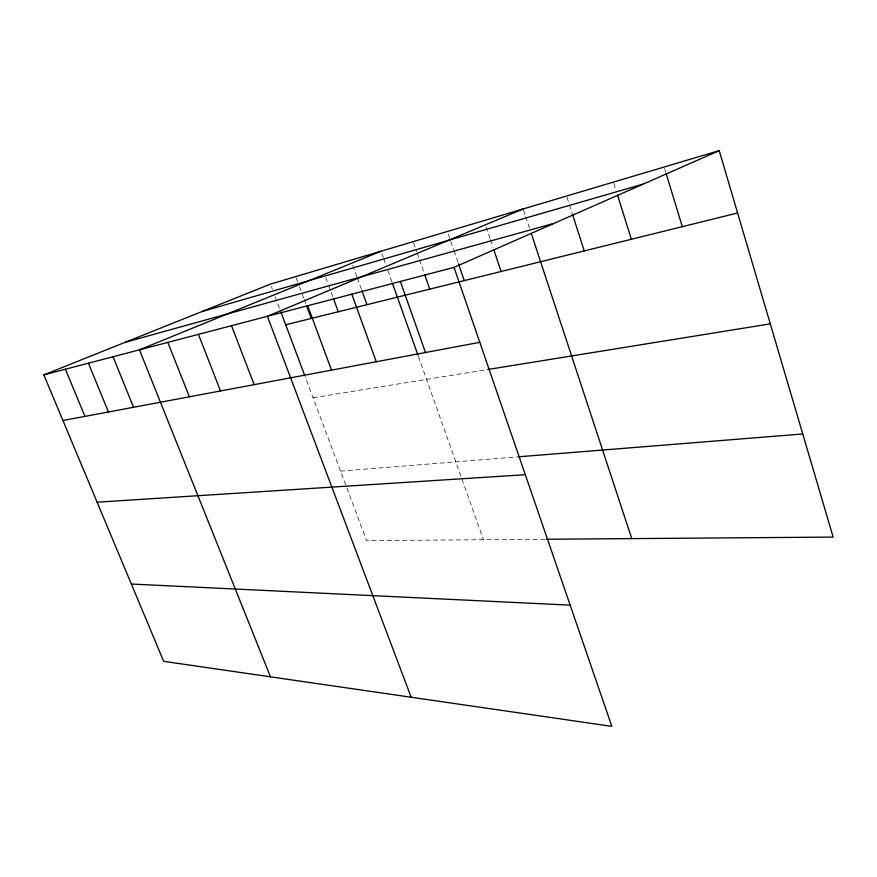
<?xml version="1.0" encoding="UTF-8"?>
<svg xmlns="http://www.w3.org/2000/svg" width="877" height="877" viewBox="0 0 877 877"><rect width="100%" height="100%" fill="white"/><g stroke="black" fill="none" stroke-linecap="round" stroke-linejoin="round"><path stroke-width="0.66" stroke-dasharray="4.38 3.29" d="M313.056 397.741L486.307 369.743M340.561 471.113L517.704 456.873M544.979 539.267L366.619 540.616L305.086 376.485M271.41 286.647L272.363 289.191M275.225 296.821L279.982 309.526M296.218 277.856L297.632 281.66M299.506 286.735L303.738 298.158M304.209 299.419L306.084 304.494M325.773 277.505L328.086 283.852M328.546 285.124L332.723 296.536M352.751 265.271L356.873 276.704M357.323 277.976L361.445 289.421M381.977 253.76L383.337 257.597M383.797 258.868L386.055 265.249M387.864 270.357L391.942 281.835M418.406 356.424L483.446 539.728M413.626 242.951L416.761 251.929M417.211 253.212L418.998 258.342M419.447 259.625L423.931 272.462M448.3 234.071L453.617 249.583M454.056 250.877L458.046 262.508M486.143 226.957L489.991 238.412M490.418 239.684L492.984 247.314M523.613 210.228L525.312 215.38M525.74 216.674L529.555 228.25M567.013 197.314L569.063 203.694M569.48 204.966L571.947 212.629M613.856 183.403L615.895 189.892M664.558 168.318L665.742 172.21"/><path stroke-width="1.32" d="M454.034 267.386L611.839 726.364L163.681 661.335L43.85 374.874L454.034 267.386L719.228 150.636L833.15 537.086L546.294 539.256M523.196 208.945L267.397 316.301L411.16 697.237M381.078 251.206L139.454 349.824L270.489 676.825M43.85 374.874L270.456 284.115L719.228 150.636M202.105 311.488L643.29 184.071M125.356 342.238L553.957 223.405M285.705 324.775L737.612 212.99M62.936 420.511L479.796 342.326M487.645 369.524L770.291 323.854M519.063 456.764L802.751 433.972M97.106 502.192L525.312 474.698M131.342 584.038L570.171 605.141M65.413 369.228L84.948 416.389M88.424 363.199L108.43 411.982M113.045 356.742L133.545 407.268M167.836 342.392L189.366 396.799M198.443 334.367L220.5 390.956M231.517 325.696L254.155 384.652M280.936 312.069L304.626 375.235M307.684 305.744L331.517 370.138M306.555 305.766L311.247 318.45M333.655 299.079L338.292 311.763M351.809 294.179L376.277 361.741M361.905 290.693L366.948 304.681M392.392 283.118L417.956 355.152M400.361 281.451L425.477 352.51M424.819 275.027L429.752 289.147M458.496 263.802L464.262 280.607M493.839 249.857L501.118 271.486M531.254 233.403L631.769 538.61M572.352 213.9L584.257 250.921M617.529 195.089L631.363 239.278M666.136 173.503L682.317 226.672"/></g></svg>
